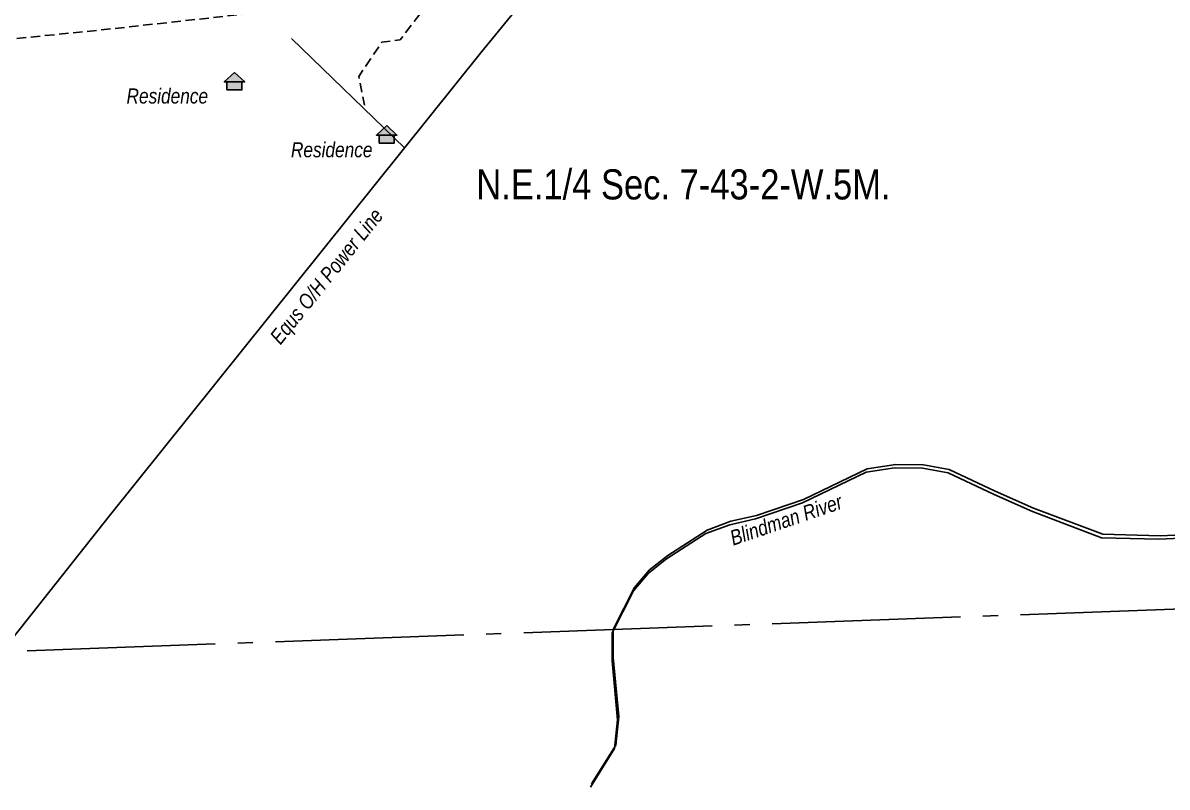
# Model space of a CAD drawing. Extents: x 665644 to 688844, y 5825051 to 5844826.
# Drawn here: x 683878 to 684637, y 5841239 to 5841746 of the extents above; entities that cross this region are included whole.
import ezdxf
from ezdxf.enums import TextEntityAlignment as Align

# ---------------------------------------------------------------- set-up
doc = ezdxf.new("R2010")
doc.units = 0
doc.header["$LTSCALE"] = 5
doc.linetypes.add('foc-QUARTERLINE', pattern=[33, 25, -3, 2, -3])
doc.linetypes.add('UG_PIPE', pattern=[1.875, 1.25, -0.625])
for name, color, linetype in [('AS-PIPE-UG', 44, 'UG_PIPE'), ('AS-POWER', 104, 'foc-POWER'), ('AS-RESIDENCE', 14, 'Continuous'), ('C-SYMBOL', 7, 'Continuous'), ('L-SECQ', 8, 'foc-QUARTERLINE'), ('T-WATER', 160, 'Continuous'), ('T-WATER-T', 170, 'Continuous')]:
    doc.layers.add(name, color=color, linetype=linetype)
doc.styles.add('175L', font='ARIALN.TTF', dxfattribs={"height": 20})
doc.styles.add('foc-LtypeFont', font='ARIALN.TTF', dxfattribs={"height": 7.35})
doc.linetypes.add('foc-POWER', pattern='A,6,-1,["P",foc-LtypeFont,S=0.2,R=0,X=-0.625,Y=-0.75],-1.24,4', length=12.24)
doc.linetypes.add('foc-TOPO-flowdirection-NOLINE', pattern='A,0,[">",foc-LtypeFont,S=0.3,R=0,X=0,Y=-0.945],-20,[">",foc-LtypeFont,S=0.3,R=0,X=0,Y=-0.945],0', length=20)

# ---------------------------------------------------------------- blocks, each defined once
blk = doc.blocks.new('res_occ')
for points in [[(0.1, 0.89), (-1.26, -0.37), (1.46, -0.37)], [(-0.9, -1.43), (1.1, -1.43), (1.1, -0.37), (-0.9, -0.37)]]:
    blk.add_hatch(color=14).paths.add_polyline_path(points)
at = {"color": 14}
for points in [[(0.1, 0.89), (-1.26, -0.37), (1.46, -0.37)], [(-0.9, -1.43), (1.1, -1.43), (1.1, -0.37), (-0.9, -0.37)]]:
    blk.add_lwpolyline(points, close=True, dxfattribs=at)

msp = doc.modelspace()

# ---------------------------------------------------------------- linework, layer by layer
at = {"layer": 'AS-PIPE-UG', "flags": 128}
for points in [[(683222.766, 5841571.622), (683725.495, 5841595.749), (683851.325, 5841733.749), (683926.662, 5841741.31), (684675.89, 5841824.351), (685145.158, 5842075.222), (685317.272, 5842166.816), (685313.868, 5842236.586), (685350.429, 5842301.854)], [(684122.135, 5842105.901), (684146.297, 5841759.195), (684128.203, 5841735.083), (684115.864, 5841733.453), (684100.687, 5841710.838), (684104.39, 5841691.689)]]:
    msp.add_lwpolyline(points, dxfattribs=at)
at = {"layer": 'AS-POWER', "flags": 128}
for points in [[(683863.716, 5841328.891), (683934.962, 5841418.818), (684182.262, 5841727.292), (684284.706, 5841852.514), (685125.818, 5842047.381), (685194.518, 5842116.803)], [(684055.886, 5841735.922), (684130.999, 5841663.348)]]:
    msp.add_lwpolyline(points, dxfattribs=at)
at = {"layer": 'L-SECQ', "flags": 128}
msp.add_lwpolyline([(683880.471, 5841329.498), (684653.59, 5841357.523)], dxfattribs=at)
at = {"layer": 'T-WATER-T', "linetype": 'foc-TOPO-flowdirection-NOLINE', "flags": 128}
msp.add_lwpolyline([(686279.704, 5842453.618), (686278.943, 5842451.367), (686271.743, 5842436.638), (686263.706, 5842424.676), (686244.734, 5842396.363), (686228.304, 5842371.98), (686205.853, 5842331.296), (686188.628, 5842306.71), (686179.356, 5842283.024), (686176.616, 5842260.837), (686183.825, 5842246.479), (686196.888, 5842238.389), (686231.33, 5842229.889), (686248.457, 5842227.254), (686303.758, 5842222.5), (686316.935, 5842214.429), (686326.922, 5842203.514), (686325.911, 5842184.987), (686319.272, 5842171.779), (686306.112, 5842163.683), (686272.186, 5842155.087), (686239.406, 5842123.735), (686205.993, 5842074.232), (686191.645, 5842047.249), (686173.769, 5842022.99), (686156.909, 5841998.079), (686131.054, 5841942.533), (686118.674, 5841891.143), (686116.095, 5841852.193), (686106.454, 5841761.569), (686107.765, 5841719.652), (686105.291, 5841673.053), (686098.458, 5841647.158), (686091.608, 5841632.804), (686069.831, 5841613.893), (686057.067, 5841606.296), (686038.335, 5841605.207), (685980.727, 5841629.24), (685941.229, 5841651.903), (685905.939, 5841680.866), (685892.194, 5841687.797), (685877.385, 5841692.7), (685859.569, 5841689.721), (685848.682, 5841680.212), (685841.323, 5841666.564), (685844.822, 5841647.559), (685853.074, 5841634.822), (685863.923, 5841624.168), (685874.772, 5841613.514), (685886.323, 5841604.151), (685896.243, 5841593.402), (685902.858, 5841579.393), (685899.307, 5841563.729), (685885.826, 5841536.599), (685875.794, 5841526.645), (685864.022, 5841518.128), (685847.931, 5841512.338), (685806.874, 5841510.772), (685777.935, 5841505.115), (685756.854, 5841496.582), (685728.335, 5841482.13), (685682.232, 5841463.152), (685657.089, 5841445.381), (685646.874, 5841433.935), (685632.75, 5841406.119), (685632.779, 5841386.376), (685636.72, 5841347.639), (685633.979, 5841329.408), (685620.042, 5841302.982), (685607.825, 5841293.117), (685594.281, 5841284.829), (685577.222, 5841280.312), (685558.155, 5841281.08), (685525.336, 5841290.165), (685499.29, 5841306.497), (685465.065, 5841335.093), (685426.857, 5841361.614), (685405.171, 5841382.332), (685367.397, 5841433.195), (685353.458, 5841484.182), (685347.396, 5841499.36), (685336.832, 5841509.488), (685320.957, 5841513.757), (685301.865, 5841510.861), (685287.292, 5841504.707), (685250.294, 5841477.473), (685237.042, 5841469.866), (685228.269, 5841458.512), (685224.047, 5841443.066), (685227.705, 5841426.171), (685237.55, 5841415.957), (685251.158, 5841409.557), (685301.068, 5841400.084), (685315.974, 5841394.394), (685328.728, 5841386.815), (685338.963, 5841375.832), (685341.516, 5841357.935), (685337.987, 5841341.671), (685330.695, 5841327.895), (685318.567, 5841319.059), (685303.184, 5841313.469), (685283.982, 5841313.27), (685247.976, 5841318.074), (685233.029, 5841323.336), (685219.997, 5841330.429), (685208.034, 5841339.482), (685154.097, 5841390.159), (685135.718, 5841414.38), (685130.177, 5841430.304), (685124.846, 5841467.928), (685119.389, 5841483.007), (685111.03, 5841495.327), (685084.026, 5841508.737), (685052.468, 5841518.547), (685013.89, 5841540.987), (684967.846, 5841558.194), (684935.94, 5841567.753), (684895.91, 5841591.452), (684880.354, 5841596.878), (684862.8, 5841599.398), (684823.494, 5841599.342), (684785.14, 5841601.127), (684766.218, 5841598.481), (684749.233, 5841593.975), (684736.384, 5841585.177), (684725.162, 5841574.753), (684716.198, 5841561.946), (684712.051, 5841545.953), (684713.9, 5841465.819), (684703.441, 5841435.442), (684695.634, 5841422.321), (684684.689, 5841412.572), (684671.295, 5841405.496), (684661.018, 5841404.994), (684631.874, 5841403.628), (684593.796, 5841404.588), (684547.868, 5841422.045), (684522.475, 5841433.245), (684491.87, 5841447.609), (684474.838, 5841450.69), (684456.408, 5841451.012), (684437.496, 5841448.121), (684395.172, 5841427.787), (684363.975, 5841417.144), (684346.909, 5841413.241), (684331.123, 5841407.339), (684305.034, 5841390.575), (684292.94, 5841380.96), (684283.029, 5841369.323), (684268.844, 5841341.353), (684268.844, 5841322.902), (684272.443, 5841283.662), (684270.458, 5841264.563), (684254.455, 5841239.024)], dxfattribs=at)
at = {"layer": 'T-WATER-T', "flags": 128}
msp.add_lwpolyline([(684255.216, 5841241.275), (684271.219, 5841266.814), (684273.204, 5841285.913), (684269.605, 5841325.153), (684269.605, 5841343.604), (684283.79, 5841371.574), (684293.701, 5841383.211), (684305.795, 5841392.826), (684331.884, 5841409.59), (684347.67, 5841415.492), (684364.736, 5841419.395), (684395.933, 5841430.038), (684438.257, 5841450.372), (684457.169, 5841453.263), (684475.599, 5841452.941), (684492.631, 5841449.86), (684523.236, 5841435.496), (684548.629, 5841424.296), (684594.557, 5841406.839), (684632.635, 5841405.879), (684661.779, 5841407.245)], dxfattribs=at)

# ---------------------------------------------------------------- block references
at = {"layer": 'AS-RESIDENCE', "xscale": 4.999999999999987, "yscale": 4.999999999999987, "zscale": 4.999999999999987}
for p in [(684017.587, 5841708.956), (684118.691, 5841673.671)]:
    msp.add_blockref('res_occ', p, dxfattribs=at)

# ---------------------------------------------------------------- texts
at = {"layer": 'AS-POWER', "insert": (684039.844, 5841537.129), "char_height": 10, "attachment_point": 1, "rotation": 51.281205, "style": '175L'}
msp.add_mtext_dynamic_manual_height_columns('\\pi1.5916;{\\fArial Narrow|b0|i1|c0|p34;Equs O/H Power Line}', width=112.50109, gutter_width=100, heights=[0], dxfattribs=at)
at = {"layer": 'C-SYMBOL', "color": 3, "style": '175L'}
msp.add_text('N.E.1/4 Sec. 7-43-2-W.5M.', height=20, dxfattribs=at).set_placement((684316.185, 5841623.145), align=Align.BOTTOM_CENTER)
at = {"layer": 'T-WATER', "insert": (684345.999, 5841408.692), "char_height": 10, "attachment_point": 1, "rotation": 18.837311, "style": '175L'}
msp.add_mtext_dynamic_manual_height_columns('{\\fArial Narrow|b0|i1|c0|p34;Blindman River}', width=201.13167, gutter_width=100, heights=[0], dxfattribs=at)

# ---------------------------------------------------------------- next in the draw order: texts
at = {"layer": 'AS-RESIDENCE', "char_height": 10, "attachment_point": 1, "style": '175L', "bg_fill": 3, "box_fill_scale": 1.2, "bg_fill_color": 256, "bg_fill_transparency": 0}
for insert in [(683946.457, 5841702.804), (684055.603, 5841667.126)]:
    msp.add_mtext_dynamic_manual_height_columns('{\\fArial Narrow|b0|i1|c0|p34;Residence}', width=18.19126, gutter_width=100, heights=[0], dxfattribs=dict(at, insert=insert))

doc.saveas('drawing.dxf')
